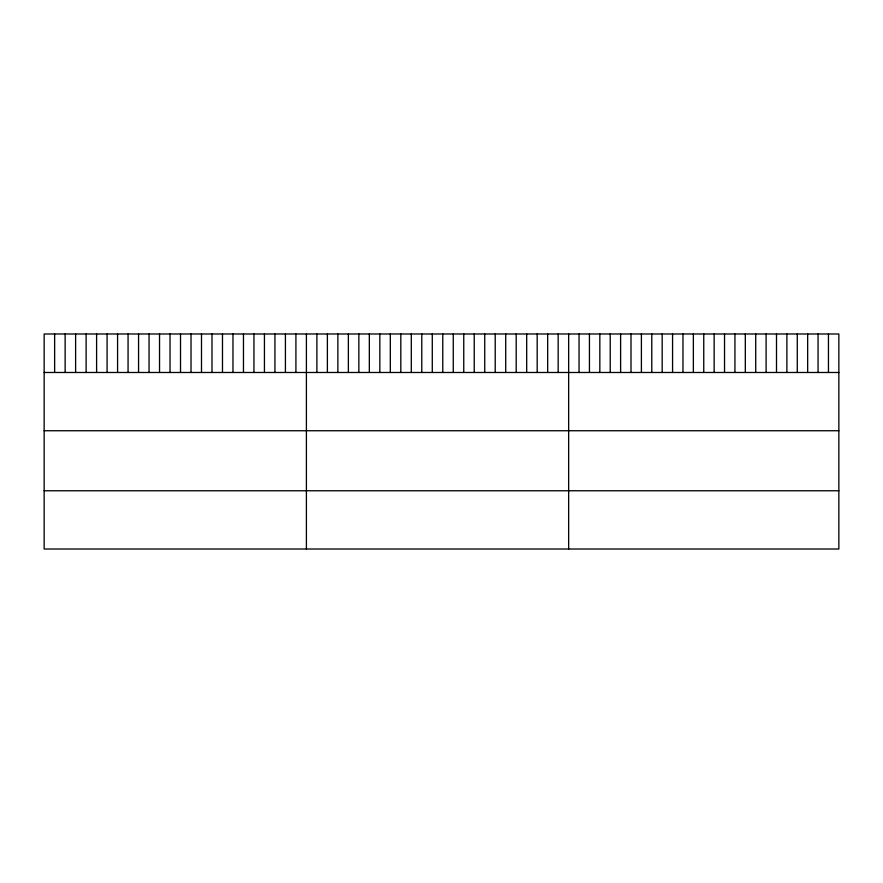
<?xml version="1.0" encoding="UTF-8"?>
<svg xmlns="http://www.w3.org/2000/svg" width="883" height="883" viewBox="0 0 883 883"><rect width="100%" height="100%" fill="white"/><g stroke="black" fill="none" stroke-linecap="round" stroke-linejoin="round"><path stroke-width="1.32" d="M838.85 372.483L838.85 549.016L44.15 549.016L44.15 333.984L838.85 333.984L838.85 372.483L44.15 372.483M44.15 430.738L838.85 430.738M44.15 490.76L838.85 490.76M828.453 333.984L828.453 372.483M818.066 333.984L818.066 372.483M807.669 333.984L807.669 372.483M797.283 333.984L797.283 372.483M786.885 333.984L786.885 372.483M776.499 333.984L776.499 372.483M766.102 333.984L766.102 372.483M755.716 333.984L755.716 372.483M745.318 333.984L745.318 372.483M734.932 333.984L734.932 372.483M724.535 333.984L724.535 372.483M714.148 333.984L714.148 372.483M703.751 333.984L703.751 372.483M693.354 333.984L693.354 372.483M682.967 333.984L682.967 372.483M672.57 333.984L672.57 372.483M662.184 333.984L662.184 372.483M651.786 333.984L651.786 372.483M641.4 333.984L641.4 372.483M631.003 333.984L631.003 372.483M620.617 333.984L620.617 372.483M610.219 333.984L610.219 372.483M599.833 333.984L599.833 372.483M589.436 333.984L589.436 372.483M579.049 333.984L579.049 372.483M568.652 333.984L568.652 549.016M558.166 333.984L558.166 372.483M547.67 333.984L547.67 372.483M537.184 333.984L537.184 372.483M526.687 333.984L526.687 372.483M516.202 333.984L516.202 372.483M505.716 333.984L505.716 372.483M495.22 333.984L495.22 372.483M484.734 333.984L484.734 372.483M474.237 333.984L474.237 372.483M463.752 333.984L463.752 372.483M453.266 333.984L453.266 372.483M442.769 333.984L442.769 372.483M432.284 333.984L432.284 372.483M421.787 333.984L421.787 372.483M411.301 333.984L411.301 372.483M400.816 333.984L400.816 372.483M390.319 333.984L390.319 372.483M379.833 333.984L379.833 372.483M369.337 333.984L369.337 372.483M358.851 333.984L358.851 372.483M348.366 333.984L348.366 372.483M337.869 333.984L337.869 372.483M327.383 333.984L327.383 372.483M316.887 333.984L316.887 372.483M306.401 333.984L306.401 549.016M295.915 333.984L295.915 372.483M285.419 333.984L285.419 372.483M274.933 333.984L274.933 372.483M264.436 333.984L264.436 372.483M253.951 333.984L253.951 372.483M243.465 333.984L243.465 372.483M232.969 333.984L232.969 372.483M222.483 333.984L222.483 372.483M211.986 333.984L211.986 372.483M201.501 333.984L201.501 372.483M191.015 333.984L191.015 372.483M180.518 333.984L180.518 372.483M170.033 333.984L170.033 372.483M159.536 333.984L159.536 372.483M149.05 333.984L149.05 372.483M138.565 333.984L138.565 372.483M128.068 333.984L128.068 372.483M117.582 333.984L117.582 372.483M107.086 333.984L107.086 372.483M96.6 333.984L96.6 372.483M86.115 333.984L86.115 372.483M75.618 333.984L75.618 372.483M65.132 333.984L65.132 372.483M54.636 333.984L54.636 372.483"/></g></svg>
